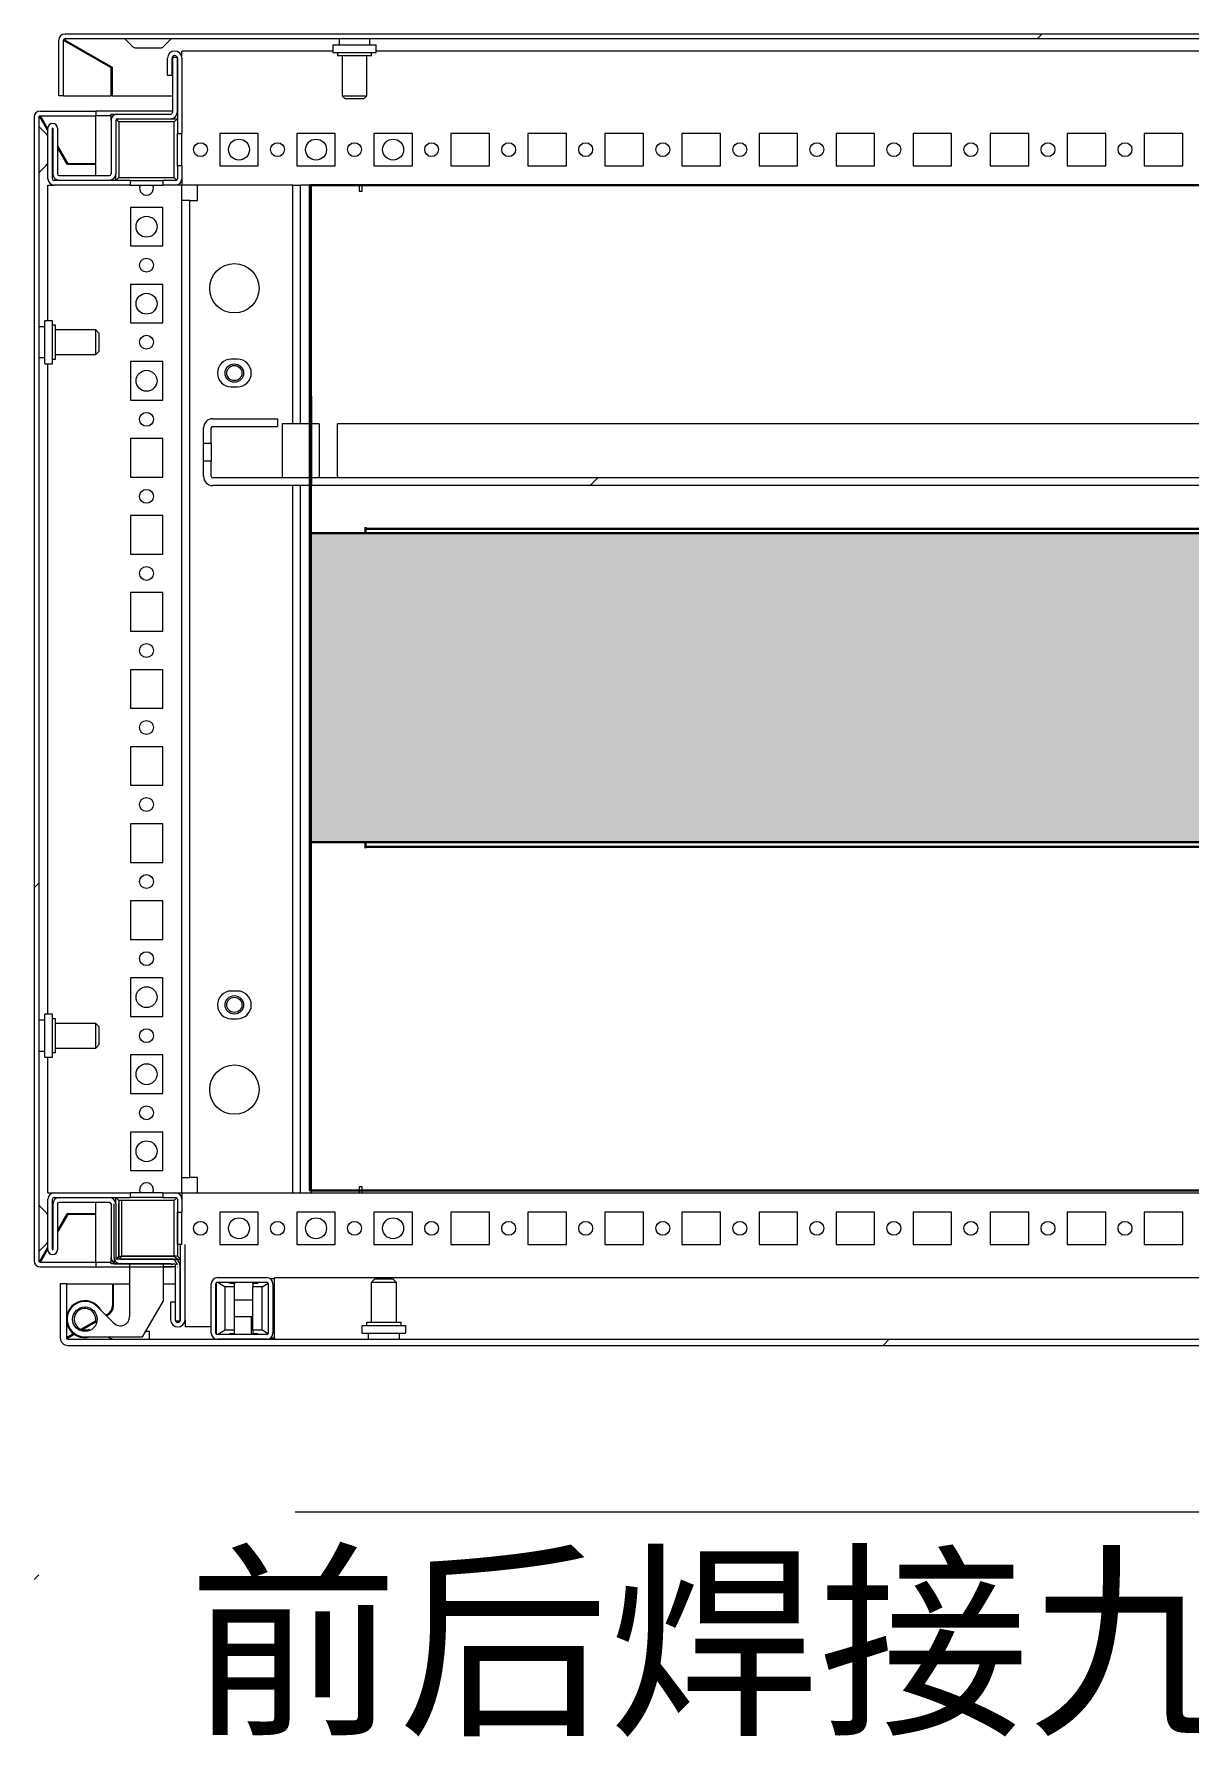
# Model space of a CAD drawing. Header units: millimetres. Extents: x 6893 to 19543, y -3475 to 6590.
# Drawn here: x 9971 to 10346, y -2645 to -2093 of the extents above; entities that cross this region are included whole.
import ezdxf

# ---------------------------------------------------------------- set-up
doc = ezdxf.new("R2010")
doc.units = ezdxf.units.MM
doc.linetypes.add('SLD-实线', pattern=[0])
doc.layers.add('5剖面线层', color=2, linetype='Continuous')
doc.layers.add('尺寸线', color=3, linetype='Continuous', lineweight=15)
doc.layers.add('注释层', color=3, linetype='Continuous', lineweight=0)
doc.styles.get("Standard").update_dxf_attribs({"font": ''})
doc.styles.get('Standard').set_extended_font_data('SimSun')
pattern_1 = [(45, (5314.96, -7300.75), (-112.2532, 112.2532), [])]

# ---------------------------------------------------------------- blocks, each defined once
blk = doc.blocks.new('zw$BF2F')
at = {"layer": '5剖面线层'}
h = blk.add_hatch(dxfattribs=at)
h.set_pattern_fill('ANGLE', color=256)
h.set_pattern_definition([(0, (-7121.2864, 4315.964), (0, 6.985), [5.08, -1.905]), (90, (-7121.2864, 4315.964), (-6.985, 4e-16), [5.08, -1.905])])
h.paths.add_polyline_path([(0, 113), (0, 213.19), (18, 213.19), (510, 213.19), (528, 213.19), (528, 113), (510, 113), (18, 113)])
at = {"color": 7, "linetype": 'SLD-实线', "lineweight": 30}
for p, q in [((0, 213.19), (0, 326.19)), ((0, 326.19), (18, 326.19)), ((18, 326.19), (510, 326.19)), ((510, 326.19), (528, 326.19)), ((528, 326.19), (528, 213.19)), ((18, 213.19), (0, 213.19)), ((18, 215.19), (18, 214.69)), ((18, 213.19), (18, 214.69)), ((510, 214.69), (18, 214.69)), ((510, 213.19), (18, 213.19)), ((510, 214.69), (510, 215.19)), ((510, 213.19), (510, 214.69)), ((528, 213.19), (510, 213.19)), ((18, 113), (0, 113)), ((0, 113), (0, 0)), ((510, 113), (18, 113)), ((18, 113), (18, 111.5)), ((510, 111.5), (18, 111.5)), ((18, 111), (18, 111.5)), ((510, 113), (510, 111.5)), ((528, 113), (510, 113)), ((510, 111.5), (510, 111)), ((528, 0), (528, 113)), ((0, 0), (18, 0)), ((18, 0), (510, 0)), ((510, 0), (528, 0))]:
    blk.add_line(p, q, dxfattribs=at)
blk.add_lwpolyline([(0, 326.19), (528, 326.19), (528, 0), (0, 0)], close=True)

msp = doc.modelspace()

# ---------------------------------------------------------------- hatches: boundary and pattern name
at = {"linetype": 'Continuous', "lineweight": 0}
h = msp.add_hatch(dxfattribs=at)
h.set_pattern_fill('ANSI31', scale=50, style=0)
h.set_pattern_definition(pattern_1)
edge = h.paths.add_edge_path(flags=0)
edge.add_arc((10081.3334, -2094.8969), 2, 90, 180)
edge.add_line((10079.3334, -2094.8969), (10079.3334, -2112.8969))
edge.add_line((10079.3334, -2112.8969), (10080.8334, -2112.8969))
edge.add_line((10080.8334, -2112.8969), (10080.8334, -2094.8969))
edge.add_arc((10081.3334, -2094.8969), 0.5, 90, 180, ccw=False)
edge.add_line((10081.3334, -2094.3969), (10669.3334, -2094.3969))
edge.add_arc((10669.3334, -2094.8969), 0.5, 0, 90, ccw=False)
edge.add_line((10669.8334, -2094.8969), (10669.8334, -2112.8969))
edge.add_line((10669.8334, -2112.8969), (10671.3334, -2112.8969))
edge.add_line((10671.3334, -2112.8969), (10671.3334, -2094.8969))
edge.add_arc((10669.3334, -2094.8969), 2, 0, 90)
edge.add_line((10669.3334, -2092.8969), (10081.3334, -2092.8969))
h = msp.add_hatch(dxfattribs=at)
h.set_pattern_fill('ANSI31', scale=50, style=0)
h.set_pattern_definition([(45, (5214.96, -7350.75), (-112.2532, 112.2532), [])])
edge = h.paths.add_edge_path(flags=0)
edge.add_arc((9973.3334, -2169.8969), 2, 90, 180)
edge.add_line((9971.3334, -2169.8969), (9971.3334, -2615.8969))
edge.add_arc((9973.3334, -2615.8969), 2, 180, 270)
edge.add_line((9973.3334, -2617.8969), (9991.3334, -2617.8969))
edge.add_line((9991.3334, -2617.8969), (9991.3334, -2616.3969))
edge.add_line((9991.3334, -2616.3969), (9973.3334, -2616.3969))
edge.add_arc((9973.3334, -2615.8969), 0.5, 180, 270, ccw=False)
edge.add_line((9972.8334, -2615.8969), (9972.8334, -2169.8969))
edge.add_arc((9973.3334, -2169.8969), 0.5, 90, 180, ccw=False)
edge.add_line((9973.3334, -2169.3969), (9991.3334, -2169.3969))
edge.add_line((9991.3334, -2169.3969), (9991.3334, -2167.8969))
edge.add_line((9991.3334, -2167.8969), (9973.3334, -2167.8969))
h = msp.add_hatch(dxfattribs=at)
h.set_pattern_fill('ANSI31', scale=50, style=0)
h.set_pattern_definition(pattern_1)
edge = h.paths.add_edge_path(flags=0)
edge.add_line((10128.8334, -2236.3969), (10128.8334, -2231.4299))
edge.add_line((10128.8334, -2231.4299), (10126.3334, -2231.4299))
edge.add_line((10126.3334, -2231.4299), (10126.3334, -2236.3969))
edge.add_arc((10129.3334, -2236.3969), 3, 180, 270)
edge.add_line((10129.3334, -2239.3969), (10621.3334, -2239.3969))
edge.add_arc((10621.3334, -2236.3969), 3, 270, 360)
edge.add_line((10624.3334, -2236.3969), (10624.3334, -2231.4299))
edge.add_line((10624.3334, -2231.4299), (10621.8334, -2231.4299))
edge.add_line((10621.8334, -2231.4299), (10621.8334, -2236.3969))
edge.add_arc((10621.3334, -2236.3969), 0.5, 270, 360, ccw=False)
edge.add_line((10621.3334, -2236.8969), (10129.3334, -2236.8969))
edge.add_arc((10129.3334, -2236.3969), 0.5, 180, 270, ccw=False)
h = msp.add_hatch(dxfattribs=at)
h.set_pattern_fill('ANSI31', scale=50, style=0)
h.set_pattern_definition([(45, (5314.96, -7225.75), (-112.2532, 112.2532), [])])
edge = h.paths.add_edge_path(flags=0)
edge.add_arc((10669.3334, -2515.8969), 2.5, 270, 360)
edge.add_line((10671.8334, -2515.8969), (10671.8334, -2498.3969))
edge.add_line((10671.8334, -2498.3969), (10669.8334, -2498.3969))
edge.add_line((10669.8334, -2498.3969), (10669.8334, -2515.8969))
edge.add_arc((10669.3334, -2515.8969), 0.5, 270, 360, ccw=False)
edge.add_line((10669.3334, -2516.3969), (10082.3334, -2516.3969))
edge.add_arc((10082.3334, -2515.8969), 0.5, 180, 270, ccw=False)
edge.add_line((10081.8334, -2515.8969), (10081.8334, -2498.3969))
edge.add_line((10081.8334, -2498.3969), (10079.8334, -2498.3969))
edge.add_line((10079.8334, -2498.3969), (10079.8334, -2515.8969))
edge.add_arc((10082.3334, -2515.8969), 2.5, 180, 270)
edge.add_line((10082.3334, -2518.3969), (10669.3334, -2518.3969))

# ---------------------------------------------------------------- linework, layer by layer
at = {"color": 7, "linetype": 'Continuous', "lineweight": 15}
for p, q in [((10669.3334, -2092.8969), (9981.3334, -2092.8969)), ((9979.3334, -2112.8969), (9979.3334, -2094.897)), ((9980.8334, -2112.8969), (9980.8334, -2094.897)), ((10669.3334, -2094.3969), (9981.3334, -2094.3969)), ((9996.3334, -2103.8459), (9981.3334, -2095.1856)), ((9981.4334, -2094.897), (9996.6334, -2103.6727)), ((10000.7999, -2094.4848), (10003.1849, -2096.8697)), ((10004.4577, -2097.397), (10008.3334, -2097.397)), ((10008.3334, -2097.397), (10012.2091, -2097.397)), ((10013.4819, -2096.8697), (10015.8668, -2094.4848)), ((10068.3334, -2098.397), (10019.3334, -2098.397)), ((10019.3334, -2100.747), (10019.3334, -2098.397)), ((10068.3334, -2096.3969), (10068.3334, -2098.8969)), ((10068.3334, -2096.3969), (10082.3334, -2096.3969)), ((10068.3334, -2098.8969), (10082.3334, -2098.8969)), ((10069.8334, -2098.8969), (10069.8334, -2099.8969)), ((10070.3334, -2094.3969), (10070.3334, -2096.3969)), ((10080.3334, -2096.3969), (10080.3334, -2094.3969)), ((10080.8334, -2099.8969), (10080.8334, -2098.8969)), ((10082.3334, -2098.8969), (10082.3334, -2096.3969)), ((10568.3334, -2098.397), (10082.3334, -2098.397)), ((9996.3334, -2112.8969), (9996.3334, -2103.8459)), ((9996.6334, -2103.6727), (9996.6334, -2112.8969)), ((10014.6334, -2106.397), (10014.6334, -2100.747)), ((10016.1334, -2106.397), (10016.1334, -2100.747)), ((10016.2334, -2100.3969), (10017.7334, -2100.3969)), ((10016.2334, -2100.3969), (10016.2334, -2118.3969)), ((10017.7334, -2100.3969), (10017.7334, -2118.3969)), ((10017.8334, -2100.747), (10017.8334, -2125.147)), ((10019.3334, -2100.747), (10019.3334, -2125.147)), ((10069.8334, -2099.8969), (10080.8334, -2099.8969)), ((10071.3334, -2099.8969), (10071.3334, -2112.8969)), ((10079.3334, -2112.8969), (10079.3334, -2099.8969)), ((10016.1334, -2106.397), (10014.6334, -2106.397)), ((9980.8334, -2112.8969), (9979.3334, -2112.8969)), ((9980.8334, -2112.8969), (9981.3334, -2112.8969)), ((9981.3334, -2112.8969), (9996.3334, -2112.8969)), ((9996.6334, -2112.8969), (10016.2334, -2112.8969)), ((10017.7334, -2112.8969), (10017.8334, -2112.8969)), ((10071.3334, -2112.8969), (10072.3334, -2113.8969)), ((10071.3334, -2112.8969), (10079.3334, -2112.8969)), ((10078.3334, -2113.8969), (10072.3334, -2113.8969)), ((10078.3334, -2113.8969), (10079.3334, -2112.8969)), ((9971.3334, -2119.8969), (9971.3334, -2490.897)), ((9972.8334, -2119.8969), (9972.8334, -2490.897)), ((9973.3334, -2117.897), (9991.3334, -2117.897)), ((9973.3334, -2119.397), (9991.3334, -2119.397)), ((9975.8334, -2124.3271), (9973.3334, -2119.9969)), ((9973.6221, -2119.8969), (9975.8334, -2123.7271)), ((9991.3334, -2117.897), (9991.3334, -2119.397)), ((10016.2334, -2117.897), (9991.3334, -2117.897)), ((9991.3334, -2119.8969), (9991.3334, -2119.397)), ((9996.3334, -2119.397), (9991.3334, -2119.397)), ((9991.3334, -2134.8969), (9991.3334, -2119.8969)), ((9996.3334, -2120.8969), (9996.3334, -2118.8969)), ((9996.3334, -2118.8969), (9998.3334, -2118.8969)), ((9996.3334, -2120.8969), (9996.3334, -2138.2969)), ((9997.8334, -2120.8969), (9997.8334, -2138.2969)), ((9998.8334, -2121.397), (9997.9798, -2120.5434)), ((9998.3334, -2118.8969), (10015.7334, -2118.8969)), ((9998.3334, -2120.397), (10015.7334, -2120.397)), ((10016.8334, -2121.397), (9998.8334, -2121.397)), ((9998.8334, -2121.397), (9998.8334, -2139.3969)), ((10015.7334, -2120.397), (10017.8334, -2120.397)), ((10017.8334, -2120.397), (10016.8334, -2121.397)), ((10016.8334, -2139.3969), (10016.8334, -2121.397)), ((10017.6699, -2118.8969), (10017.8334, -2118.8969)), ((10017.8334, -2117.897), (10017.7334, -2117.897)), ((9975.3062, -2125.2484), (9972.9213, -2122.8635)), ((9975.8334, -2139.897), (9975.8334, -2123.447)), ((9977.3334, -2139.897), (9977.3334, -2123.447)), ((9977.3334, -2126.3252), (9977.4334, -2126.4984)), ((9977.4334, -2127.0984), (9977.3334, -2126.9252)), ((9977.4334, -2123.447), (9977.4334, -2138.2969)), ((9978.9334, -2123.447), (9978.9334, -2138.2969)), ((10017.8334, -2125.147), (10019.3334, -2125.147)), ((10017.8334, -2135.647), (10017.8334, -2125.147)), ((10019.3334, -2135.647), (10019.3334, -2125.147)), ((10044.0834, -2125.147), (10031.5834, -2125.147)), ((10031.5834, -2125.147), (10031.5834, -2135.647)), ((10044.0834, -2135.647), (10044.0834, -2125.147)), ((10069.0834, -2125.147), (10056.5834, -2125.147)), ((10056.5834, -2125.147), (10056.5834, -2135.647)), ((10069.0834, -2135.647), (10069.0834, -2125.147)), ((10094.0834, -2125.147), (10081.5834, -2125.147)), ((10081.5834, -2125.147), (10081.5834, -2135.647)), ((10094.0834, -2135.647), (10094.0834, -2125.147)), ((10119.0834, -2125.147), (10106.5834, -2125.147)), ((10106.5834, -2125.147), (10106.5834, -2135.647)), ((10119.0834, -2135.647), (10119.0834, -2125.147)), ((10144.0834, -2125.147), (10131.5834, -2125.147)), ((10131.5834, -2125.147), (10131.5834, -2135.647)), ((10144.0834, -2135.647), (10144.0834, -2125.147)), ((10169.0834, -2125.147), (10156.5834, -2125.147)), ((10156.5834, -2125.147), (10156.5834, -2135.647)), ((10169.0834, -2135.647), (10169.0834, -2125.147)), ((10194.0834, -2125.147), (10181.5834, -2125.147)), ((10181.5834, -2125.147), (10181.5834, -2135.647)), ((10194.0834, -2135.647), (10194.0834, -2125.147)), ((10219.0834, -2125.147), (10206.5834, -2125.147)), ((10206.5834, -2125.147), (10206.5834, -2135.647)), ((10219.0834, -2135.647), (10219.0834, -2125.147)), ((10244.0834, -2125.147), (10231.5834, -2125.147)), ((10231.5834, -2125.147), (10231.5834, -2135.647)), ((10244.0834, -2135.647), (10244.0834, -2125.147)), ((10269.0834, -2125.147), (10256.5834, -2125.147)), ((10256.5834, -2125.147), (10256.5834, -2135.647)), ((10269.0834, -2135.647), (10269.0834, -2125.147)), ((10294.0834, -2125.147), (10281.5834, -2125.147)), ((10281.5834, -2125.147), (10281.5834, -2135.647)), ((10294.0834, -2125.147), (10281.5834, -2125.147)), ((10281.5834, -2125.147), (10281.5834, -2135.647)), ((10294.0834, -2125.147), (10281.5834, -2125.147)), ((10281.5834, -2125.147), (10281.5834, -2135.647)), ((10294.0834, -2135.647), (10294.0834, -2125.147)), ((10294.0834, -2135.647), (10294.0834, -2125.147)), ((10294.0834, -2135.647), (10294.0834, -2125.147)), ((10319.0834, -2125.147), (10306.5834, -2125.147)), ((10306.5834, -2125.147), (10306.5834, -2135.647)), ((10319.0834, -2125.147), (10306.5834, -2125.147)), ((10306.5834, -2125.147), (10306.5834, -2135.647)), ((10306.5834, -2125.147), (10306.5834, -2135.647)), ((10319.0834, -2135.647), (10319.0834, -2125.147)), ((10319.0834, -2135.647), (10319.0834, -2125.147)), ((10344.0834, -2125.147), (10331.5834, -2125.147)), ((10331.5834, -2125.147), (10331.5834, -2135.647)), ((10344.0834, -2125.147), (10331.5834, -2125.147)), ((10331.5834, -2125.147), (10331.5834, -2135.647)), ((10344.0834, -2135.647), (10344.0834, -2125.147)), ((10344.0834, -2135.647), (10344.0834, -2125.147)), ((9978.9334, -2129.0964), (9982.2823, -2134.8969)), ((9982.1091, -2135.197), (9978.9334, -2129.6964)), ((9972.9213, -2137.9304), (9975.3062, -2135.5455)), ((9991.3334, -2135.197), (9982.1091, -2135.197)), ((9982.2823, -2134.8969), (9991.3334, -2134.8969)), ((9991.3334, -2138.797), (9991.3334, -2135.197)), ((9997.8334, -2140.3969), (9997.8334, -2138.2969)), ((10019.3334, -2135.647), (10017.8334, -2135.647)), ((10017.8334, -2135.647), (10017.8334, -2139.897)), ((10019.3334, -2135.647), (10019.3334, -2139.897)), ((10031.5834, -2135.647), (10044.0834, -2135.647)), ((10056.5834, -2135.647), (10069.0834, -2135.647)), ((10081.5834, -2135.647), (10094.0834, -2135.647)), ((10106.5834, -2135.647), (10119.0834, -2135.647)), ((10131.5834, -2135.647), (10144.0834, -2135.647)), ((10156.5834, -2135.647), (10169.0834, -2135.647)), ((10181.5834, -2135.647), (10194.0834, -2135.647)), ((10206.5834, -2135.647), (10219.0834, -2135.647)), ((10231.5834, -2135.647), (10244.0834, -2135.647)), ((10256.5834, -2135.647), (10269.0834, -2135.647)), ((10281.5834, -2135.647), (10294.0834, -2135.647)), ((10281.5834, -2135.647), (10294.0834, -2135.647)), ((10281.5834, -2135.647), (10294.0834, -2135.647)), ((10306.5834, -2135.647), (10319.0834, -2135.647)), ((10306.5834, -2135.647), (10319.0834, -2135.647)), ((10331.5834, -2135.647), (10344.0834, -2135.647)), ((10331.5834, -2135.647), (10344.0834, -2135.647)), ((9975.8334, -2185.8969), (9975.8334, -2141.8969)), ((9975.8334, -2141.8969), (9977.8334, -2141.8969)), ((10002.5834, -2140.3969), (9977.8334, -2140.3969)), ((10002.5834, -2141.8969), (9977.8334, -2141.8969)), ((9979.4334, -2138.797), (9995.8334, -2138.797)), ((9979.4334, -2140.2969), (9995.8334, -2140.2969)), ((9991.3334, -2140.3969), (9991.3334, -2140.2969)), ((9996.3334, -2140.3969), (9996.3334, -2140.2334)), ((9998.8334, -2139.3969), (9997.8334, -2140.3969)), ((9998.8334, -2139.3969), (10016.8334, -2139.3969)), ((10002.5834, -2141.8969), (10002.5834, -2140.3969)), ((10002.5834, -2140.3969), (10013.0834, -2140.3969)), ((10002.5834, -2141.8969), (10013.0834, -2141.8969)), ((10013.0834, -2140.3969), (10013.0834, -2141.8969)), ((10017.3334, -2140.3969), (10013.0834, -2140.3969)), ((10017.3334, -2141.8969), (10013.0834, -2141.8969)), ((10017.687, -2140.2505), (10016.8334, -2139.3969)), ((10019.3334, -2141.8969), (10017.3334, -2141.8969)), ((10019.3334, -2139.897), (10019.3334, -2141.8969)), ((10019.3334, -2468.897), (10019.3334, -2141.8969)), ((10055.3334, -2141.8969), (10019.3334, -2141.8969)), ((10024.3334, -2146.897), (10024.3334, -2141.8969)), ((10055.3334, -2219.397), (10055.3334, -2141.8969)), ((10055.3334, -2141.8969), (10057.8334, -2141.8969)), ((10057.8334, -2219.397), (10057.8334, -2141.8969)), ((10592.8334, -2141.8969), (10057.8334, -2141.8969)), ((10061.3334, -2219.397), (10061.3334, -2141.8969)), ((10076.8334, -2141.8969), (10076.8334, -2143.8969)), ((10077.8334, -2143.8969), (10077.8334, -2141.8969)), ((10002.5834, -2149.147), (10002.5834, -2161.6469)), ((10013.0834, -2149.147), (10002.5834, -2149.147)), ((10013.0834, -2161.6469), (10013.0834, -2149.147)), ((10021.8334, -2146.897), (10019.3334, -2146.897)), ((10021.8334, -2463.8969), (10021.8334, -2146.897)), ((10021.8334, -2146.897), (10022.3334, -2146.897)), ((10022.3334, -2146.897), (10024.3334, -2146.897)), ((10076.8334, -2143.8969), (10077.8334, -2143.8969)), ((10002.5834, -2161.6469), (10013.0834, -2161.6469)), ((10002.5834, -2174.1469), (10002.5834, -2186.6469)), ((10013.0834, -2174.1469), (10002.5834, -2174.1469)), ((10013.0834, -2186.6469), (10013.0834, -2174.1469)), ((9974.8334, -2187.8969), (9972.8334, -2187.8969)), ((9977.3334, -2185.8969), (9974.8334, -2185.8969)), ((9974.8334, -2199.8969), (9974.8334, -2185.8969)), ((9977.3334, -2199.8969), (9977.3334, -2185.8969)), ((9978.3334, -2187.397), (9977.3334, -2187.397)), ((9978.3334, -2198.3969), (9978.3334, -2187.397)), ((10002.5834, -2186.6469), (10013.0834, -2186.6469)), ((9991.3334, -2188.897), (9978.3334, -2188.897)), ((9992.3334, -2189.897), (9991.3334, -2188.897)), ((9991.3334, -2196.897), (9991.3334, -2188.897)), ((9992.3334, -2189.897), (9992.3334, -2195.8969)), ((9972.8334, -2197.897), (9974.8334, -2197.897)), ((9977.3334, -2198.3969), (9978.3334, -2198.3969)), ((9978.3334, -2196.897), (9991.3334, -2196.897)), ((9991.3334, -2196.897), (9992.3334, -2195.8969)), ((10037.3334, -2198.3969), (10035.3334, -2198.3969)), ((9974.8334, -2199.8969), (9977.3334, -2199.8969)), ((9975.8334, -2410.897), (9975.8334, -2199.8969)), ((10002.5834, -2199.1469), (10002.5834, -2211.647)), ((10013.0834, -2199.1469), (10002.5834, -2199.1469)), ((10002.5834, -2199.147), (10002.5834, -2211.647)), ((10013.0834, -2199.147), (10002.5834, -2199.147)), ((10013.0834, -2211.647), (10013.0834, -2199.1469)), ((10013.0834, -2211.647), (10013.0834, -2199.147)), ((10035.3334, -2207.397), (10037.3334, -2207.397)), ((10002.5834, -2211.647), (10013.0834, -2211.647)), ((10002.5834, -2211.647), (10013.0834, -2211.647)), ((10061.3334, -2258.8969), (10061.3334, -2210.3969)), ((10061.3334, -2210.3969), (10061.3334, -2239.3969)), ((10026.3334, -2225.664), (10026.3334, -2220.697)), ((10028.8334, -2225.664), (10028.8334, -2220.697)), ((10029.3334, -2217.6969), (10050.3334, -2217.6969)), ((10029.3334, -2220.197), (10050.3334, -2220.197)), ((10050.3334, -2217.6969), (10050.3334, -2220.197)), ((10051.8334, -2219.397), (10051.8334, -2236.3969)), ((10063.8334, -2219.397), (10051.8334, -2219.397)), ((10063.8334, -2219.397), (10063.8334, -2236.3969)), ((10580.8334, -2219.397), (10069.8334, -2219.397)), ((10069.8334, -2236.3969), (10069.8334, -2219.397)), ((10002.5834, -2224.1469), (10002.5834, -2236.647)), ((10013.0834, -2224.1469), (10002.5834, -2224.1469)), ((10002.5834, -2224.147), (10002.5834, -2236.6469)), ((10013.0834, -2224.147), (10002.5834, -2224.147)), ((10013.0834, -2236.647), (10013.0834, -2224.1469)), ((10013.0834, -2236.6469), (10013.0834, -2224.147)), ((10026.3334, -2225.664), (10028.8334, -2225.664)), ((10026.3334, -2231.4299), (10026.3334, -2225.664)), ((10028.8334, -2225.664), (10028.8334, -2231.4299)), ((10026.3334, -2236.3969), (10026.3334, -2231.4299)), ((10028.8334, -2231.4299), (10026.3334, -2231.4299)), ((10028.8334, -2236.3969), (10028.8334, -2231.4299)), ((10002.5834, -2236.6469), (10013.0834, -2236.6469)), ((10002.5834, -2236.647), (10013.0834, -2236.647)), ((10621.3334, -2236.897), (10029.3334, -2236.897)), ((10051.8334, -2236.3969), (10051.8334, -2236.897)), ((10063.8334, -2236.897), (10063.8334, -2236.3969)), ((10069.8334, -2236.3969), (10069.8334, -2236.897)), ((10621.3334, -2239.3969), (10029.3334, -2239.3969)), ((10055.3334, -2468.897), (10055.3334, -2239.3969)), ((10057.8334, -2468.897), (10057.8334, -2239.3969)), ((10002.5834, -2249.147), (10002.5834, -2261.647)), ((10013.0834, -2249.147), (10002.5834, -2249.147)), ((10002.5834, -2249.1469), (10002.5834, -2261.647)), ((10013.0834, -2249.1469), (10002.5834, -2249.1469)), ((10002.5834, -2249.147), (10002.5834, -2261.647)), ((10013.0834, -2249.147), (10002.5834, -2249.147)), ((10002.5834, -2249.147), (10002.5834, -2261.647)), ((10013.0834, -2249.147), (10002.5834, -2249.147)), ((10013.0834, -2261.647), (10013.0834, -2249.147)), ((10013.0834, -2261.647), (10013.0834, -2249.1469)), ((10013.0834, -2261.647), (10013.0834, -2249.147)), ((10013.0834, -2261.647), (10013.0834, -2249.147)), ((10061.3334, -2468.897), (10061.3334, -2258.8969)), ((10002.5834, -2261.647), (10013.0834, -2261.647)), ((10002.5834, -2261.647), (10013.0834, -2261.647)), ((10002.5834, -2261.647), (10013.0834, -2261.647)), ((10002.5834, -2261.647), (10013.0834, -2261.647)), ((10002.5834, -2261.647), (10013.0834, -2261.647)), ((10002.5834, -2261.647), (10013.0834, -2261.647)), ((10002.5834, -2274.1469), (10002.5834, -2286.647)), ((10013.0834, -2274.1469), (10002.5834, -2274.1469)), ((10002.5834, -2274.1469), (10002.5834, -2286.6469)), ((10013.0834, -2274.1469), (10002.5834, -2274.1469)), ((10013.0834, -2274.1469), (10002.5834, -2274.1469)), ((10002.5834, -2274.147), (10002.5834, -2286.6469)), ((10013.0834, -2274.147), (10002.5834, -2274.147)), ((10002.5834, -2274.147), (10002.5834, -2286.647)), ((10013.0834, -2274.147), (10002.5834, -2274.147)), ((10013.0834, -2274.147), (10002.5834, -2274.147)), ((10013.0834, -2286.647), (10013.0834, -2274.1469)), ((10013.0834, -2286.6469), (10013.0834, -2274.1469)), ((10013.0834, -2286.6469), (10013.0834, -2274.147)), ((10013.0834, -2286.647), (10013.0834, -2274.147)), ((10002.5834, -2286.6469), (10013.0834, -2286.6469)), ((10002.5834, -2286.6469), (10013.0834, -2286.6469)), ((10002.5834, -2286.647), (10013.0834, -2286.647)), ((10002.5834, -2286.647), (10013.0834, -2286.647)), ((10002.5834, -2286.647), (10013.0834, -2286.647)), ((10002.5834, -2299.1469), (10002.5834, -2311.647)), ((10013.0834, -2299.1469), (10002.5834, -2299.1469)), ((10013.0834, -2299.1469), (10002.5834, -2299.1469)), ((10002.5834, -2299.1469), (10002.5834, -2311.647)), ((10013.0834, -2299.1469), (10002.5834, -2299.1469)), ((10013.0834, -2299.1469), (10002.5834, -2299.1469)), ((10013.0834, -2299.147), (10002.5834, -2299.147)), ((10002.5834, -2299.147), (10002.5834, -2311.647)), ((10013.0834, -2299.147), (10002.5834, -2299.147)), ((10013.0834, -2299.147), (10002.5834, -2299.147)), ((10013.0834, -2311.647), (10013.0834, -2299.1469)), ((10013.0834, -2311.647), (10013.0834, -2299.1469)), ((10013.0834, -2311.647), (10013.0834, -2299.147)), ((10002.5834, -2311.647), (10013.0834, -2311.647)), ((10002.5834, -2311.647), (10013.0834, -2311.647)), ((10002.5834, -2311.647), (10013.0834, -2311.647)), ((10002.5834, -2311.647), (10013.0834, -2311.647)), ((10002.5834, -2324.1469), (10002.5834, -2336.647)), ((10013.0834, -2324.1469), (10002.5834, -2324.1469)), ((10002.5834, -2324.1469), (10002.5834, -2336.647)), ((10013.0834, -2324.1469), (10002.5834, -2324.1469)), ((10002.5834, -2324.1469), (10002.5834, -2336.647)), ((10013.0834, -2324.1469), (10002.5834, -2324.1469)), ((10013.0834, -2324.1469), (10002.5834, -2324.1469)), ((10013.0834, -2324.147), (10002.5834, -2324.147)), ((10013.0834, -2336.647), (10013.0834, -2324.1469)), ((10013.0834, -2336.647), (10013.0834, -2324.1469)), ((10013.0834, -2336.647), (10013.0834, -2324.1469)), ((10002.5834, -2336.647), (10013.0834, -2336.647)), ((10002.5834, -2336.647), (10013.0834, -2336.647)), ((10002.5834, -2336.647), (10013.0834, -2336.647)), ((10002.5834, -2349.1469), (10002.5834, -2361.647)), ((10013.0834, -2349.1469), (10002.5834, -2349.1469)), ((10002.5834, -2349.1469), (10002.5834, -2361.6469)), ((10013.0834, -2349.1469), (10002.5834, -2349.1469)), ((10002.5834, -2349.1469), (10002.5834, -2361.6469)), ((10013.0834, -2349.1469), (10002.5834, -2349.1469)), ((10002.5834, -2349.147), (10002.5834, -2361.6469)), ((10013.0834, -2349.147), (10002.5834, -2349.147)), ((10013.0834, -2361.647), (10013.0834, -2349.1469)), ((10013.0834, -2361.6469), (10013.0834, -2349.1469)), ((10013.0834, -2361.6469), (10013.0834, -2349.1469)), ((10013.0834, -2361.6469), (10013.0834, -2349.147)), ((10002.5834, -2361.6469), (10013.0834, -2361.6469)), ((10002.5834, -2361.6469), (10013.0834, -2361.6469)), ((10002.5834, -2361.6469), (10013.0834, -2361.6469)), ((10002.5834, -2361.647), (10013.0834, -2361.647)), ((10002.5834, -2374.1469), (10002.5834, -2386.6469)), ((10013.0834, -2374.1469), (10002.5834, -2374.1469)), ((10013.0834, -2374.1469), (10002.5834, -2374.1469)), ((10002.5834, -2374.1469), (10002.5834, -2386.647)), ((10013.0834, -2374.1469), (10002.5834, -2374.1469)), ((10002.5834, -2374.147), (10002.5834, -2386.647)), ((10013.0834, -2374.147), (10002.5834, -2374.147)), ((10013.0834, -2374.147), (10002.5834, -2374.147)), ((10002.5834, -2374.147), (10002.5834, -2386.6469)), ((10013.0834, -2374.147), (10002.5834, -2374.147)), ((10013.0834, -2386.6469), (10013.0834, -2374.1469)), ((10013.0834, -2386.647), (10013.0834, -2374.1469)), ((10013.0834, -2386.647), (10013.0834, -2374.147)), ((10013.0834, -2386.6469), (10013.0834, -2374.147)), ((10002.5834, -2386.6469), (10013.0834, -2386.6469)), ((10002.5834, -2386.6469), (10013.0834, -2386.6469)), ((10002.5834, -2386.647), (10013.0834, -2386.647)), ((10002.5834, -2386.647), (10013.0834, -2386.647)), ((10002.5834, -2386.647), (10013.0834, -2386.647)), ((10002.5834, -2399.1469), (10002.5834, -2411.647)), ((10013.0834, -2399.1469), (10002.5834, -2399.1469)), ((10002.5834, -2399.1469), (10002.5834, -2411.6469)), ((10013.0834, -2399.1469), (10002.5834, -2399.1469)), ((10013.0834, -2399.1469), (10002.5834, -2399.1469)), ((10013.0834, -2399.147), (10002.5834, -2399.147)), ((10013.0834, -2411.647), (10013.0834, -2399.1469)), ((10013.0834, -2411.6469), (10013.0834, -2399.1469)), ((10037.3334, -2403.3969), (10035.3334, -2403.3969)), ((9974.8334, -2412.8969), (9972.8334, -2412.8969)), ((9977.3334, -2410.897), (9974.8334, -2410.897)), ((9974.8334, -2424.897), (9974.8334, -2410.897)), ((9977.3334, -2424.897), (9977.3334, -2410.897)), ((9978.3334, -2412.397), (9977.3334, -2412.397)), ((9978.3334, -2423.3969), (9978.3334, -2412.397)), ((9991.3334, -2413.8969), (9978.3334, -2413.8969)), ((9992.3334, -2414.8969), (9991.3334, -2413.8969)), ((9991.3334, -2421.8969), (9991.3334, -2413.8969)), ((10002.5834, -2411.6469), (10013.0834, -2411.6469)), ((10002.5834, -2411.647), (10013.0834, -2411.647)), ((10035.3334, -2412.397), (10037.3334, -2412.397)), ((9992.3334, -2414.8969), (9992.3334, -2420.8969)), ((9972.8334, -2422.897), (9974.8334, -2422.897)), ((9974.8334, -2424.897), (9977.3334, -2424.897)), ((9975.8334, -2468.897), (9975.8334, -2424.897)), ((9977.3334, -2423.3969), (9978.3334, -2423.3969)), ((9978.3334, -2421.8969), (9991.3334, -2421.8969)), ((9991.3334, -2421.8969), (9992.3334, -2420.8969)), ((10002.5834, -2424.1469), (10002.5834, -2436.647)), ((10013.0834, -2424.1469), (10002.5834, -2424.1469)), ((10013.0834, -2436.647), (10013.0834, -2424.1469)), ((10002.5834, -2436.647), (10013.0834, -2436.647)), ((10002.5834, -2449.147), (10002.5834, -2461.6469)), ((10013.0834, -2449.147), (10002.5834, -2449.147)), ((10013.0834, -2461.6469), (10013.0834, -2449.147)), ((10002.5834, -2461.6469), (10013.0834, -2461.6469)), ((10019.3334, -2463.8969), (10021.8334, -2463.8969)), ((10022.3334, -2463.8969), (10021.8334, -2463.8969)), ((10024.3334, -2463.8969), (10022.3334, -2463.8969)), ((10024.3334, -2468.897), (10024.3334, -2463.8969)), ((9975.8334, -2468.897), (9977.8334, -2468.897)), ((9977.8334, -2468.897), (10002.5834, -2468.897)), ((10002.5834, -2470.3969), (10002.5834, -2468.897)), ((10013.0834, -2468.897), (10002.5834, -2468.897)), ((10013.0834, -2468.897), (10013.0834, -2470.3969)), ((10013.0834, -2468.897), (10017.3334, -2468.897)), ((10017.3334, -2468.897), (10019.3334, -2468.897)), ((10019.3334, -2468.897), (10055.3334, -2468.897)), ((10019.3334, -2468.897), (10019.3334, -2470.8969)), ((10055.3334, -2468.897), (10057.8334, -2468.897)), ((10057.8334, -2468.897), (10592.8334, -2468.897)), ((10077.8334, -2466.897), (10076.8334, -2466.897)), ((10076.8334, -2466.897), (10076.8334, -2468.897)), ((10077.8334, -2468.897), (10077.8334, -2466.897)), ((9975.3062, -2475.2484), (9972.9213, -2472.8635)), ((9975.8334, -2487.3469), (9975.8334, -2470.8969)), ((9977.3334, -2487.3469), (9977.3334, -2470.8969)), ((9977.4334, -2472.497), (9977.4334, -2487.3469)), ((9977.8334, -2470.3969), (10002.5834, -2470.3969)), ((9978.9334, -2472.497), (9978.9334, -2487.3469)), ((9995.8334, -2470.497), (9979.4334, -2470.497)), ((9995.8334, -2471.9969), (9979.4334, -2471.9969)), ((9991.3334, -2470.497), (9991.3334, -2470.3969)), ((9991.3334, -2475.5969), (9991.3334, -2471.9969)), ((9996.3334, -2470.5605), (9996.3334, -2470.3969)), ((9996.3334, -2472.497), (9996.3334, -2489.897)), ((9997.3334, -2489.897), (9997.3334, -2472.497)), ((9997.8334, -2472.497), (9997.8334, -2470.3969)), ((9997.8334, -2470.3969), (9998.8334, -2471.397)), ((9997.8334, -2472.497), (9997.8334, -2489.897)), ((9998.8334, -2471.397), (9998.8334, -2489.3969)), ((10016.8334, -2471.397), (9998.8334, -2471.397)), ((9998.8334, -2489.897), (9998.8334, -2472.497)), ((9999.8334, -2489.3969), (9999.8334, -2471.397)), ((10013.0834, -2470.3969), (10002.5834, -2470.3969)), ((10013.0834, -2470.3969), (10017.3334, -2470.3969)), ((10017.687, -2470.5434), (10016.8334, -2471.397)), ((10016.8334, -2489.3969), (10016.8334, -2471.397)), ((10017.8334, -2470.8969), (10017.8334, -2475.1469)), ((10017.8334, -2471.397), (10017.8334, -2489.3969)), ((10017.8334, -2475.1469), (10019.3334, -2475.1469)), ((10017.8334, -2485.6469), (10017.8334, -2475.1469)), ((10019.3334, -2470.8969), (10019.3334, -2475.1469)), ((10019.3334, -2485.6469), (10019.3334, -2475.1469)), ((10044.0834, -2475.1469), (10031.5834, -2475.1469)), ((10031.5834, -2475.1469), (10031.5834, -2485.6469)), ((10044.0834, -2485.6469), (10044.0834, -2475.1469)), ((10069.0834, -2475.1469), (10056.5834, -2475.1469)), ((10056.5834, -2475.1469), (10056.5834, -2485.6469)), ((10069.0834, -2485.6469), (10069.0834, -2475.1469)), ((10094.0834, -2475.1469), (10081.5834, -2475.1469)), ((10081.5834, -2475.1469), (10081.5834, -2485.6469)), ((10094.0834, -2485.6469), (10094.0834, -2475.1469)), ((10119.0834, -2475.1469), (10106.5834, -2475.1469)), ((10106.5834, -2475.1469), (10106.5834, -2485.6469)), ((10119.0834, -2485.6469), (10119.0834, -2475.1469)), ((10144.0834, -2475.1469), (10131.5834, -2475.1469)), ((10131.5834, -2475.1469), (10131.5834, -2485.6469)), ((10144.0834, -2485.6469), (10144.0834, -2475.1469)), ((10169.0834, -2475.1469), (10156.5834, -2475.1469)), ((10156.5834, -2475.1469), (10156.5834, -2485.6469)), ((10169.0834, -2485.6469), (10169.0834, -2475.1469)), ((10194.0834, -2475.1469), (10181.5834, -2475.1469)), ((10181.5834, -2475.1469), (10181.5834, -2485.6469)), ((10194.0834, -2485.6469), (10194.0834, -2475.1469)), ((10219.0834, -2475.1469), (10206.5834, -2475.1469)), ((10206.5834, -2475.1469), (10206.5834, -2485.6469)), ((10219.0834, -2485.6469), (10219.0834, -2475.1469)), ((10244.0834, -2475.1469), (10231.5834, -2475.1469)), ((10231.5834, -2475.1469), (10231.5834, -2485.6469)), ((10244.0834, -2485.6469), (10244.0834, -2475.1469)), ((10269.0834, -2475.1469), (10256.5834, -2475.1469)), ((10256.5834, -2475.1469), (10256.5834, -2485.6469)), ((10269.0834, -2485.6469), (10269.0834, -2475.1469)), ((10294.0834, -2475.1469), (10281.5834, -2475.1469)), ((10281.5834, -2475.1469), (10281.5834, -2485.6469)), ((10294.0834, -2475.1469), (10281.5834, -2475.1469)), ((10281.5834, -2475.1469), (10281.5834, -2485.6469)), ((10294.0834, -2475.1469), (10281.5834, -2475.1469)), ((10281.5834, -2475.1469), (10281.5834, -2485.6469)), ((10294.0834, -2485.6469), (10294.0834, -2475.1469)), ((10294.0834, -2485.6469), (10294.0834, -2475.1469)), ((10294.0834, -2485.6469), (10294.0834, -2475.1469)), ((10319.0834, -2475.1469), (10306.5834, -2475.1469)), ((10306.5834, -2475.1469), (10306.5834, -2485.6469)), ((10319.0834, -2475.1469), (10306.5834, -2475.1469)), ((10306.5834, -2475.1469), (10306.5834, -2485.6469)), ((10306.5834, -2475.1469), (10306.5834, -2485.6469)), ((10319.0834, -2485.6469), (10319.0834, -2475.1469)), ((10319.0834, -2485.6469), (10319.0834, -2475.1469)), ((10344.0834, -2475.1469), (10331.5834, -2475.1469)), ((10331.5834, -2475.1469), (10331.5834, -2485.6469)), ((10344.0834, -2475.1469), (10331.5834, -2475.1469)), ((10331.5834, -2475.1469), (10331.5834, -2485.6469)), ((10344.0834, -2485.6469), (10344.0834, -2475.1469)), ((10344.0834, -2485.6469), (10344.0834, -2475.1469)), ((9978.9334, -2481.0975), (9982.1091, -2475.5969)), ((9982.2823, -2475.897), (9978.9334, -2481.6975)), ((9982.1091, -2475.5969), (9991.3334, -2475.5969)), ((9991.3334, -2475.897), (9982.2823, -2475.897)), ((9991.3334, -2490.897), (9991.3334, -2475.897)), ((9972.9213, -2487.9304), (9975.3062, -2485.5455)), ((9977.3334, -2483.8687), (9977.4334, -2483.6955)), ((9977.4334, -2484.2955), (9977.3334, -2484.4687)), ((10019.3334, -2485.6469), (10017.8334, -2485.6469)), ((10018.8334, -2510.0469), (10018.8334, -2485.6469)), ((10020.3334, -2510.0469), (10020.3334, -2485.6469)), ((10031.5834, -2485.6469), (10044.0834, -2485.6469)), ((10056.5834, -2485.6469), (10069.0834, -2485.6469)), ((10081.5834, -2485.6469), (10094.0834, -2485.6469)), ((10106.5834, -2485.6469), (10119.0834, -2485.6469)), ((10131.5834, -2485.6469), (10144.0834, -2485.6469)), ((10156.5834, -2485.6469), (10169.0834, -2485.6469)), ((10181.5834, -2485.6469), (10194.0834, -2485.6469)), ((10206.5834, -2485.6469), (10219.0834, -2485.6469)), ((10231.5834, -2485.6469), (10244.0834, -2485.6469)), ((10256.5834, -2485.6469), (10269.0834, -2485.6469)), ((10281.5834, -2485.6469), (10294.0834, -2485.6469)), ((10281.5834, -2485.6469), (10294.0834, -2485.6469)), ((10281.5834, -2485.6469), (10294.0834, -2485.6469)), ((10306.5834, -2485.6469), (10319.0834, -2485.6469)), ((10306.5834, -2485.6469), (10319.0834, -2485.6469)), ((10331.5834, -2485.6469), (10344.0834, -2485.6469)), ((10331.5834, -2485.6469), (10344.0834, -2485.6469)), ((9973.3334, -2490.797), (9975.8334, -2486.4668)), ((9973.3334, -2491.3969), (9991.3334, -2491.3969)), ((9975.8334, -2487.0668), (9973.6221, -2490.897)), ((9991.3334, -2491.3969), (9991.3334, -2490.897)), ((9991.3334, -2491.3969), (9991.3334, -2492.8969)), ((9991.3334, -2491.3969), (9996.3334, -2491.3969)), ((9996.3334, -2491.897), (9996.3334, -2489.897)), ((9998.3334, -2491.897), (9996.3334, -2491.897)), ((9997.3334, -2489.897), (9997.3334, -2491.897)), ((9997.3334, -2491.897), (9999.3334, -2491.897)), ((9998.8334, -2489.3969), (9997.9798, -2490.2505)), ((10015.7334, -2490.3969), (9998.3334, -2490.3969)), ((10015.7334, -2491.897), (9998.3334, -2491.897)), ((9998.8334, -2489.3969), (10016.8334, -2489.3969)), ((9999.8334, -2489.3969), (9998.9798, -2490.2505)), ((9999.3334, -2490.3969), (10016.7334, -2490.3969)), ((9999.3334, -2491.897), (10016.7334, -2491.897)), ((10017.8334, -2489.3969), (9999.8334, -2489.3969)), ((10002.3334, -2491.897), (10002.3334, -2509.0226)), ((10013.3334, -2503.897), (10013.3334, -2491.897)), ((10017.8334, -2490.3969), (10015.7334, -2490.3969)), ((10016.7334, -2490.3969), (10018.8334, -2490.3969)), ((10016.8334, -2489.3969), (10017.8334, -2490.3969)), ((10017.8334, -2491.897), (10017.6699, -2491.897)), ((10018.8334, -2490.3969), (10017.8334, -2489.3969)), ((10018.6699, -2491.897), (10018.8334, -2491.897)), ((9973.3334, -2492.8969), (9991.3334, -2492.8969)), ((9991.3334, -2492.8969), (10016.2334, -2492.8969)), ((10017.2334, -2492.8969), (10013.3334, -2492.8969)), ((10017.2334, -2510.397), (10017.2334, -2492.3969)), ((10017.7334, -2492.8969), (10017.8334, -2492.8969)), ((10018.7334, -2510.397), (10018.7334, -2492.3969)), ((10018.8334, -2492.8969), (10018.7334, -2492.8969)), ((10030.8334, -2496.3969), (10046.8334, -2496.3969)), ((10049.3334, -2496.7469), (10047.9637, -2496.7469)), ((10049.3334, -2496.3969), (10602.3334, -2496.3969)), ((10049.3334, -2496.3969), (10049.3334, -2496.7469)), ((10049.3334, -2516.0469), (10049.3334, -2496.7469)), ((10080.8334, -2497.897), (10081.8334, -2496.897)), ((10087.8334, -2496.897), (10081.8334, -2496.897)), ((10087.8334, -2496.897), (10088.8334, -2497.897)), ((9981.8334, -2498.3969), (9979.8334, -2498.3969)), ((9979.8334, -2498.3969), (9979.8334, -2515.8969)), ((9981.8334, -2498.3969), (9981.8334, -2515.8969)), ((9981.8334, -2498.3969), (9982.3334, -2498.3969)), ((9982.3334, -2498.3969), (9996.8334, -2498.3969)), ((9996.8334, -2498.3969), (9996.8334, -2505.5046)), ((9997.1334, -2498.3969), (10002.3334, -2498.3969)), ((9997.1334, -2505.5046), (9997.1334, -2498.3969)), ((10013.3334, -2498.3969), (10017.2334, -2498.3969)), ((10018.7334, -2498.3969), (10018.8334, -2498.3969)), ((10028.8334, -2514.3969), (10028.8334, -2498.3969)), ((10030.3334, -2514.3969), (10030.3334, -2498.3969)), ((10030.5334, -2514.797), (10030.5334, -2497.997)), ((10030.8334, -2497.897), (10046.8334, -2497.897)), ((10031.0001, -2497.897), (10033.3334, -2499.3969)), ((10033.3334, -2513.3969), (10033.3334, -2499.3969)), ((10036.3334, -2499.3969), (10033.3334, -2499.3969)), ((10034.5834, -2498.101), (10034.5834, -2497.897)), ((10036.3334, -2497.897), (10036.3334, -2498.3745)), ((10036.3334, -2499.3969), (10036.3334, -2498.3745)), ((10036.3334, -2513.3969), (10036.3334, -2499.3969)), ((10042.3334, -2498.3745), (10042.3334, -2497.897)), ((10042.3334, -2498.3745), (10042.3334, -2499.3969)), ((10045.3334, -2499.3969), (10042.3334, -2499.3969)), ((10042.3334, -2513.3969), (10042.3334, -2499.3969)), ((10044.0834, -2497.897), (10044.0834, -2498.101)), ((10045.3334, -2499.3969), (10047.2695, -2498.1523)), ((10045.3334, -2513.3969), (10045.3334, -2499.3969)), ((10047.3334, -2498.3969), (10047.3334, -2514.3969)), ((10048.8334, -2498.3969), (10048.8334, -2514.3969)), ((10080.8334, -2510.897), (10080.8334, -2497.897)), ((10080.8334, -2497.897), (10088.8334, -2497.897)), ((10088.8334, -2497.897), (10088.8334, -2510.897)), ((9997.2121, -2511.1439), (9991.8993, -2505.8311)), ((9995.3334, -2508.1027), (9994.5964, -2508.5282)), ((9994.816, -2508.7478), (9995.4834, -2508.3625)), ((10006.5495, -2515.6469), (10013.3334, -2503.897)), ((10015.6334, -2504.3969), (10015.6334, -2510.0469)), ((10017.1334, -2504.3969), (10015.6334, -2504.3969)), ((10017.1334, -2504.3969), (10017.1334, -2510.0469)), ((10042.3334, -2503.7469), (10036.3334, -2503.7469)), ((9991.3907, -2510.379), (9986.5714, -2513.1615)), ((9986.9568, -2513.2854), (9991.443, -2510.6953)), ((9989.3982, -2513.5782), (9989.2026, -2513.118)), ((10008.8334, -2513.897), (10007.5599, -2513.897)), ((10008.8334, -2516.397), (10008.8334, -2513.897)), ((10017.2334, -2510.397), (10018.7334, -2510.397)), ((10020.3334, -2510.0469), (10020.3334, -2512.3969)), ((10028.8334, -2512.3969), (10020.3334, -2512.3969)), ((10033.3334, -2513.3969), (10031.0001, -2514.8969)), ((10036.3334, -2513.3969), (10033.3334, -2513.3969)), ((10036.3334, -2509.0469), (10042.3334, -2509.0469)), ((10036.3334, -2514.4194), (10036.3334, -2513.3969)), ((10041.8334, -2509.0469), (10041.8334, -2514.8969)), ((10042.3334, -2512.3969), (10041.8334, -2512.3969)), ((10045.3334, -2513.3969), (10042.3334, -2513.3969)), ((10042.3334, -2513.3969), (10042.3334, -2514.4194)), ((10047.2695, -2514.6416), (10045.3334, -2513.3969)), ((10077.8334, -2514.3969), (10077.8334, -2511.897)), ((10077.8334, -2511.897), (10091.8334, -2511.897)), ((10079.3334, -2511.897), (10079.3334, -2510.897)), ((10079.3334, -2510.897), (10090.3334, -2510.897)), ((10090.3334, -2510.897), (10090.3334, -2511.897)), ((10091.8334, -2511.897), (10091.8334, -2514.3969)), ((9984.0959, -2514.5907), (9982.3334, -2515.6083)), ((9982.3334, -2516.397), (10669.3334, -2516.397)), ((9982.3334, -2518.3969), (10669.3334, -2518.3969)), ((9982.4334, -2515.8969), (9984.3564, -2514.7867)), ((9987.8334, -2515.6469), (10006.5495, -2515.6469)), ((10046.8334, -2514.8969), (10030.8334, -2514.8969)), ((10046.8334, -2516.397), (10030.8334, -2516.397)), ((10034.5834, -2514.8969), (10034.5834, -2514.6929)), ((10035.8334, -2514.8969), (10035.8334, -2514.4548)), ((10042.3334, -2514.4194), (10042.3334, -2514.8969)), ((10044.0834, -2514.6929), (10044.0834, -2514.8969)), ((10049.3334, -2516.0469), (10047.9637, -2516.0469)), ((10049.3334, -2516.0469), (10049.3334, -2516.397)), ((10077.8334, -2514.3969), (10091.8334, -2514.3969)), ((10079.8334, -2516.397), (10079.8334, -2514.3969)), ((10089.8334, -2514.3969), (10089.8334, -2516.397))]:
    msp.add_line(p, q, dxfattribs=at)
at = {"color": 7, "linetype": 'Continuous', "lineweight": 15, "flags": 128}
msp.add_lwpolyline([(9991.5826, -2511.291), (9991.5189, -2511.0475), (9991.3294, -2509.7303)], dxfattribs=at)
at = {"color": 7, "linetype": 'Continuous', "lineweight": 15}
for centre, radius in [((10037.8334, -2130.3969), 3.4), ((10062.8334, -2130.3969), 3.4), ((10087.8334, -2130.3969), 3.4), ((10025.3334, -2130.3969), 2.25), ((10050.3334, -2130.3969), 2.25), ((10075.3334, -2130.3969), 2.25), ((10100.3334, -2130.3969), 2.25), ((10125.3334, -2130.3969), 2.25), ((10150.3334, -2130.3969), 2.25), ((10175.3334, -2130.3969), 2.25), ((10200.3334, -2130.3969), 2.25), ((10225.3334, -2130.3969), 2.25), ((10250.3334, -2130.3969), 2.25), ((10275.3334, -2130.3969), 2.25), ((10275.3334, -2130.3969), 2.25), ((10275.3334, -2130.3969), 2.25), ((10300.3334, -2130.3969), 2.25), ((10300.3334, -2130.3969), 2.25), ((10300.3334, -2130.3969), 2.25), ((10325.3334, -2130.3969), 2.25), ((10325.3334, -2130.3969), 2.25), ((10007.8334, -2155.3969), 3.4), ((10007.8334, -2167.8969), 2.25), ((10036.3334, -2175.3969), 8), ((10007.8334, -2180.3969), 3.4), ((10007.8334, -2192.8969), 2.25), ((10007.8334, -2205.3969), 3.4), ((10036.3334, -2202.8969), 3), ((10036.3334, -2202.8969), 2.46), ((10007.8334, -2217.8969), 2.25), ((10007.8334, -2217.8969), 2.25), ((10007.8334, -2242.8969), 2.25), ((10007.8334, -2242.8969), 2.25), ((10007.8334, -2267.8969), 2.25), ((10007.8334, -2267.8969), 2.25), ((10007.8334, -2267.8969), 2.25), ((10007.8334, -2267.897), 2.25), ((10007.8334, -2267.897), 2.25), ((10007.8334, -2267.897), 2.25), ((10007.8334, -2292.8969), 2.25), ((10007.8334, -2292.8969), 2.25), ((10007.8334, -2292.897), 2.25), ((10007.8334, -2292.897), 2.25), ((10007.8334, -2317.8969), 2.25), ((10007.8334, -2317.8969), 2.25), ((10007.8334, -2317.8969), 2.25), ((10007.8334, -2317.897), 2.25), ((10007.8334, -2317.897), 2.25), ((10007.8334, -2342.8969), 2.25), ((10007.8334, -2342.8969), 2.25), ((10007.8334, -2342.8969), 2.25), ((10007.8334, -2342.8969), 2.25), ((10007.8334, -2367.8969), 2.25), ((10007.8334, -2367.8969), 2.25), ((10007.8334, -2367.8969), 2.25), ((10007.8334, -2392.8969), 2.25), ((10007.8334, -2392.8969), 2.25), ((10007.8334, -2392.897), 2.25), ((10007.8334, -2392.897), 2.25), ((10007.8334, -2405.3969), 3.4), ((10036.3334, -2407.8969), 3), ((10036.3334, -2407.8969), 2.46), ((10007.8334, -2417.8969), 2.25), ((10007.8334, -2417.8969), 2.25), ((10007.8334, -2417.8969), 2.25), ((10007.8334, -2430.3969), 3.4), ((10036.3334, -2435.3969), 8), ((10007.8334, -2442.8969), 2.25), ((10007.8334, -2455.3969), 3.4), ((10025.3334, -2480.3969), 2.25), ((10037.8334, -2480.3969), 3.4), ((10050.3334, -2480.3969), 2.25), ((10062.8334, -2480.3969), 3.4), ((10075.3334, -2480.3969), 2.25), ((10087.8334, -2480.3969), 3.4), ((10100.3334, -2480.3969), 2.25), ((10125.3334, -2480.3969), 2.25), ((10150.3334, -2480.3969), 2.25), ((10175.3334, -2480.3969), 2.25), ((10200.3334, -2480.3969), 2.25), ((10225.3334, -2480.3969), 2.25), ((10250.3334, -2480.3969), 2.25), ((10275.3334, -2480.3969), 2.25), ((10275.3334, -2480.3969), 2.25), ((10275.3334, -2480.3969), 2.25), ((10300.3334, -2480.3969), 2.25), ((10300.3334, -2480.3969), 2.25), ((10300.3334, -2480.3969), 2.25), ((10325.3334, -2480.3969), 2.25), ((10325.3334, -2480.3969), 2.25), ((9987.8334, -2509.8969), 4)]:
    msp.add_circle(centre, radius, dxfattribs=at)
for centre, radius, start, end in [((9981.3334, -2094.8969), 2, 90, 180), ((9981.3334, -2094.8969), 0.5, 90, 180), ((10000.5878, -2094.6969), 0.3, 45, 90), ((10004.4577, -2095.5969), 1.8, 225, 270), ((10012.2091, -2095.5969), 1.8, 270, 315), ((10016.9834, -2100.7469), 2.35, 0, 180), ((10016.079, -2094.6969), 0.3, 90, 135), ((10016.9834, -2100.7469), 0.85, 0, 180), ((9973.3334, -2119.8969), 2, 90, 180), ((9973.3334, -2119.8969), 0.5, 90, 180), ((9998.3334, -2120.8969), 2, 90, 180), ((9998.3334, -2120.8969), 0.5, 90, 180), ((10015.7334, -2118.3969), 2, 270, 0), ((10015.7334, -2118.3969), 0.5, 270, 0), ((9973.1334, -2122.6514), 0.3, 180, 225), ((9974.0334, -2126.5212), 1.8, 0, 45), ((9977.3834, -2123.4469), 1.55, 0, 180), ((9977.3834, -2123.4469), 0.05, 0, 180), ((9973.1334, -2138.1425), 0.3, 135, 180), ((9974.0334, -2134.2727), 1.8, 315, 0), ((9979.4334, -2138.2969), 2, 180, 270), ((9979.4334, -2138.2969), 0.5, 180, 270), ((9995.8334, -2138.2969), 2, 270, 0), ((9995.8334, -2138.2969), 0.5, 270, 0), ((9977.8334, -2139.8969), 2, 180, 270), ((9977.8334, -2139.8969), 0.5, 180, 270), ((10007.8334, -2142.8969), 2.25, 153.6122, 26.3878), ((10017.3334, -2139.8969), 2, 270, 0), ((10017.3334, -2139.8969), 0.5, 270, 360), ((10035.3334, -2202.8969), 4.5, 90, 270), ((10037.3334, -2202.8969), 4.5, 270, 90), ((10029.3334, -2220.6969), 3, 90, 180), ((10029.3334, -2220.6969), 0.5, 90, 180), ((10029.3334, -2236.3969), 3, 180, 270), ((10029.3334, -2236.3969), 0.5, 180, 270), ((10035.3334, -2407.8969), 4.5, 90, 270), ((10037.3334, -2407.8969), 4.5, 270, 90), ((9977.8334, -2470.8969), 2, 90, 180), ((10007.8334, -2467.8969), 2.25, 333.6122, 206.3878), ((10017.3334, -2470.8969), 2, 0, 90), ((9973.1334, -2472.6514), 0.3, 180, 225), ((9974.0334, -2476.5212), 1.8, 0, 45), ((9977.8334, -2470.8969), 0.5, 90, 180), ((9979.4334, -2472.4969), 2, 90, 180), ((9979.4334, -2472.4969), 0.5, 90, 180), ((9995.8334, -2472.4969), 2, 0, 90), ((9995.8334, -2472.4969), 0.5, 0, 90), ((10017.3334, -2470.8969), 0.5, 0, 90), ((9974.0334, -2484.2727), 1.8, 315, 0), ((9973.3334, -2490.8969), 2, 180, 270), ((9973.1334, -2488.1425), 0.3, 135, 180), ((9973.3334, -2490.8969), 0.5, 180, 270), ((9977.3834, -2487.3469), 1.55, 180, 0), ((9977.3834, -2487.3469), 0.05, 180, 0), ((9998.3334, -2489.8969), 2, 180, 270), ((9999.3334, -2489.8969), 2, 180, 270), ((9998.3334, -2489.8969), 0.5, 180, 270), ((9999.3334, -2489.8969), 0.5, 180, 270), ((10015.7334, -2492.3969), 2, 0, 90), ((10015.7334, -2492.3969), 0.5, 0, 90), ((10016.7334, -2492.3969), 2, 0, 90), ((10016.7334, -2492.3969), 0.5, 0, 90), ((10030.8334, -2498.3969), 2, 90, 180), ((10046.8334, -2498.3969), 2, 0, 90), ((10030.8334, -2498.3969), 0.5, 90, 180), ((10046.8334, -2498.3969), 0.5, 0, 90), ((9987.8334, -2509.8969), 6, 28.402158, 286.597842), ((9987.8334, -2509.8969), 5.75, 45, 270), ((9987.8334, -2509.8969), 3.5, 2.729403, 293.029593), ((9993.8334, -2505.5046), 3, 300, 0), ((9993.8334, -2505.5046), 3.3, 300, 0), ((9999.3334, -2509.0226), 3, 225, 0), ((10017.9834, -2510.0469), 2.35, 180, 0), ((10017.9834, -2510.0469), 0.85, 180, 0), ((9982.3334, -2515.8969), 2.5, 180, 270), ((9982.3334, -2515.8969), 0.5, 180, 270), ((9998.3215, -2509.3969), 7, 243.234499, 270), ((10030.8334, -2514.3969), 2, 180, 270), ((10030.8334, -2514.3969), 0.5, 180, 270), ((10046.8334, -2514.3969), 2, 270, 0), ((10046.8334, -2514.3969), 0.5, 270, 0)]:
    msp.add_arc(centre, radius, start, end, dxfattribs=at)
at = {"color": 7, "linetype": 'Continuous', "lineweight": 15, "extrusion": (0, 0, -1)}
for centre, start_param, end_param in [((10039.5834, -2498.1009), 5.41997342, 6.28318531), ((10039.0834, -2498.1009), 3.14159265, 4.00480454), ((10039.5834, -2514.6929), 6.28318531, 7.1463972), ((10039.0834, -2514.6929), 2.27838076, 3.14159265)]:
    msp.add_ellipse(centre, major_axis=(-5, 0), ratio=0.072, start_param=start_param, end_param=end_param, dxfattribs=at)
at = {"color": 7, "linetype": 'Continuous', "lineweight": 15}
for points, knots in [([(9981.3334, -2095.1856), (9981.2679, -2095.1616), (9981.1368, -2095.1134), (9980.9716, -2095.0413), (9980.8559, -2094.9691), (9980.8409, -2094.921), (9980.8334, -2094.897)], [0, 0, 0, 0, 0.249987043, 0.499991763, 0.749996483, 1, 1, 1, 1]), ([(9981.3334, -2094.3969), (9981.3417, -2094.4045), (9981.3584, -2094.4195), (9981.3834, -2094.5351), (9981.4084, -2094.7004), (9981.4251, -2094.8314), (9981.4334, -2094.897)], [0, 0, 0, 0, 0.250000531, 0.500002406, 0.750004282, 1, 1, 1, 1]), ([(9973.3334, -2119.9969), (9973.2679, -2119.9886), (9973.1368, -2119.9719), (9972.9716, -2119.947), (9972.8559, -2119.9219), (9972.8409, -2119.9053), (9972.8334, -2119.8969)], [0, 0, 0, 0, 0.25001911, 0.50000462, 0.75000298, 1, 1, 1, 1]), ([(9973.3334, -2119.397), (9973.3575, -2119.4045), (9973.4056, -2119.4195), (9973.4778, -2119.5351), (9973.5499, -2119.7004), (9973.598, -2119.8314), (9973.6221, -2119.8969)], [0, 0, 0, 0, 0.24999882, 0.50001126, 0.75000195, 1, 1, 1, 1]), ([(9972.8334, -2490.897), (9972.8409, -2490.8886), (9972.8559, -2490.872), (9972.9716, -2490.8469), (9973.1368, -2490.822), (9973.2679, -2490.8053), (9973.3334, -2490.797)], [0, 0, 0, 0, 0.24999702, 0.49999538, 0.74998089, 1, 1, 1, 1]), ([(9973.6221, -2490.897), (9973.598, -2490.9625), (9973.5499, -2491.0935), (9973.4778, -2491.2588), (9973.4056, -2491.3744), (9973.3575, -2491.3894), (9973.3334, -2491.3969)], [0, 0, 0, 0, 0.24999805, 0.49998874, 0.75000118, 1, 1, 1, 1]), ([(9982.3334, -2515.6083), (9982.2679, -2515.6323), (9982.1369, -2515.6804), (9981.9716, -2515.7526), (9981.8559, -2515.8248), (9981.8409, -2515.8729), (9981.8334, -2515.8969)], [0, 0, 0, 0, 0.249987043, 0.499991763, 0.749996483, 1, 1, 1, 1]), ([(9982.3334, -2516.397), (9982.3417, -2516.3894), (9982.3584, -2516.3744), (9982.3834, -2516.2588), (9982.4084, -2516.0935), (9982.4251, -2515.9625), (9982.4334, -2515.8969)], [0, 0, 0, 0, 0.250000531, 0.500002406, 0.750004282, 1, 1, 1, 1])]:
    msp.add_open_spline(points, degree=3, knots=knots, dxfattribs=at)
at = {"layer": '尺寸线'}
msp.add_line((10425.4653, -2572.4547), (10056.0575, -2572.4547), dxfattribs=at)

# ---------------------------------------------------------------- block references
msp.add_blockref('zw$BF2F', (10060.8334, -2468.0853))

# ---------------------------------------------------------------- texts
at = {"layer": '注释层', "color": 0, "insert": (10021.3651, -2589.7012), "char_height": 50, "width": 1649.979893, "attachment_point": 1}
msp.add_mtext('{\\fNSimSun|b0|i0|c134|p49;前后焊接九折型材立柱}', dxfattribs=at)

doc.saveas('drawing.dxf')
